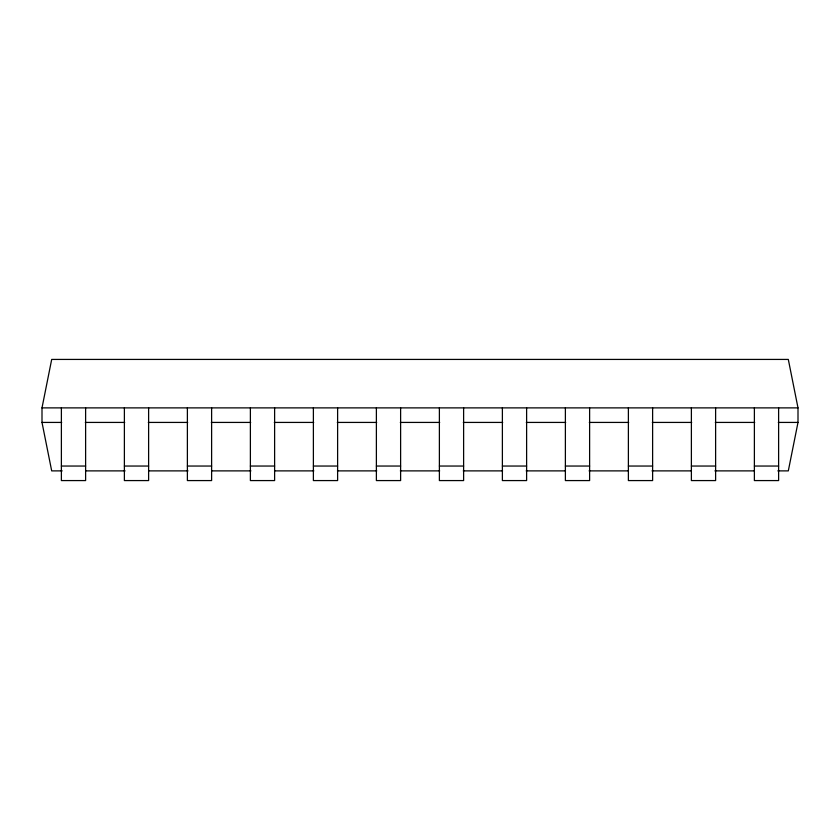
<?xml version="1.0" encoding="UTF-8"?>
<svg xmlns="http://www.w3.org/2000/svg" width="840" height="840" viewBox="0 0 840 840"><rect width="100%" height="100%" fill="white"/><g stroke="black" fill="none" stroke-linecap="round" stroke-linejoin="round"><path stroke-width="1.26" d="M62.181 470.883L51.691 470.883L42 422.425L42 407.883L51.691 359.425L788.308 359.425L798 407.883L798 422.425L788.308 470.883L777.819 470.883M42 407.883L798 407.883M42 422.425L61.688 422.425M85.312 422.425L124.688 422.425M148.312 422.425L187.688 422.425M211.312 422.425L250.688 422.425M274.312 422.425L313.688 422.425M337.312 422.425L376.688 422.425M400.312 422.425L439.688 422.425M463.312 422.425L502.688 422.425M526.312 422.425L565.688 422.425M589.312 422.425L628.688 422.425M652.312 422.425L691.688 422.425M715.312 422.425L754.688 422.425M778.312 422.425L798 422.425M61.383 466.043L85.617 466.043M124.383 466.043L148.617 466.043M187.383 466.043L211.617 466.043M250.383 466.043L274.617 466.043M313.383 466.043L337.617 466.043M376.383 466.043L400.617 466.043M439.383 466.043L463.617 466.043M502.383 466.043L526.617 466.043M565.383 466.043L589.617 466.043M628.383 466.043L652.617 466.043M691.383 466.043L715.617 466.043M754.383 466.043L778.617 466.043M85.775 470.883L125.087 470.883M148.68 470.883L188.003 470.883M211.596 470.883L250.919 470.883M274.512 470.883L313.834 470.883M337.428 470.883L376.751 470.883M400.344 470.883L439.656 470.883M463.25 470.883L502.572 470.883M526.166 470.883L565.488 470.883M589.082 470.883L628.404 470.883M651.998 470.883L691.32 470.883M714.913 470.883L754.226 470.883M778.617 407.883L778.617 480.575L754.383 480.575L754.383 407.883M715.617 407.883L715.617 480.575L691.383 480.575L691.383 407.883M652.617 407.883L652.617 480.575L628.383 480.575L628.383 407.883M589.617 407.883L589.617 480.575L565.383 480.575L565.383 407.883M526.617 407.883L526.617 480.575L502.383 480.575L502.383 407.883M463.617 407.883L463.617 480.575L439.383 480.575L439.383 407.883M400.617 407.883L400.617 480.575L376.383 480.575L376.383 407.883M337.617 407.883L337.617 480.575L313.383 480.575L313.383 407.883M274.617 407.883L274.617 480.575L250.383 480.575L250.383 407.883M211.617 407.883L211.617 480.575L187.383 480.575L187.383 407.883M148.617 407.883L148.617 480.575L124.383 480.575L124.383 407.883M85.617 407.883L85.617 480.575L61.383 480.575L61.383 407.883"/></g></svg>
